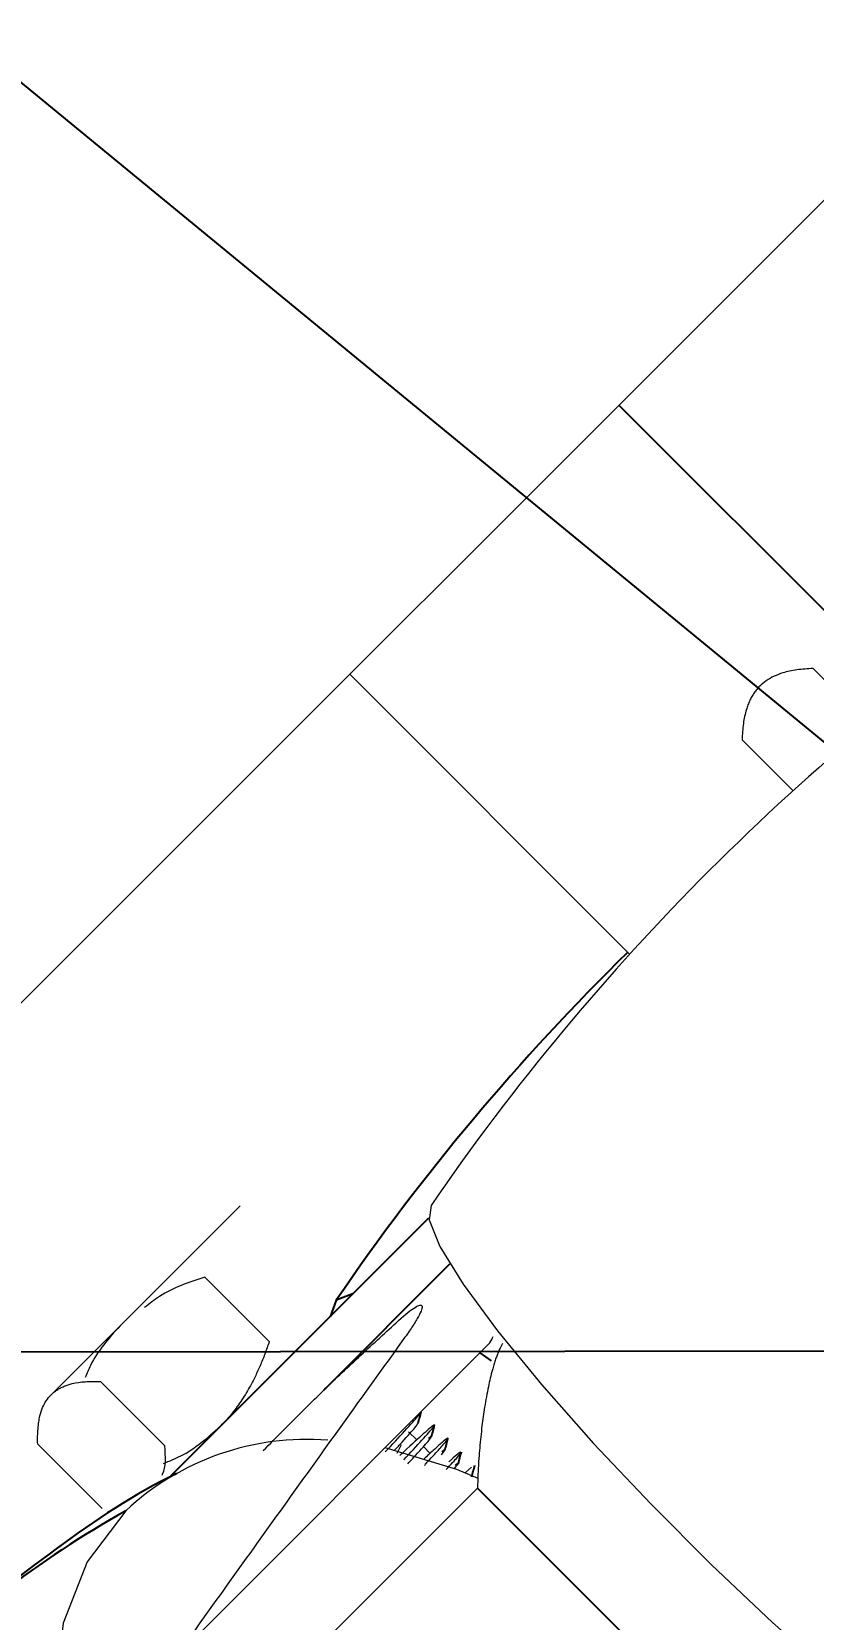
# Model space of a CAD drawing. Header units: millimetres. Extents: x -635 to 515, y -448 to 489.
# Drawn here: x 103.59 to 120.1, y -353.64 to -320.11 of the extents above; entities that cross this region are included whole.
import ezdxf

# ---------------------------------------------------------------- set-up
doc = ezdxf.new("R2010")
doc.units = ezdxf.units.MM
doc.header["$PDSIZE"] = -1
doc.dimstyles.new('ISO-25', dxfattribs={"dimtxt": 2.5, "dimasz": 2.5, "dimexe": 1.25, "dimexo": 0.625, "dimtad": 1, "dimtxsty": 'Standard', "dimcen": 2.5, "dimadec": 0, "dimazin": 0, "dimtfac": 1, "dimtmove": 0, "dimatfit": 3, "dimfxl": 0, "dimarcsym": 0})

# ---------------------------------------------------------------- blocks, each defined once
blk = doc.blocks.new('*D3')
at = {"color": 0, "lineweight": -2, "transparency": 16777216}
for p, q in [((134.641, -72.352), (73.182, -72.424)), ((74.186, -75.725), (74.34, -206.663)), ((74.503, -344.732), (74.349, -213.794)), ((134.966, -347.963), (73.507, -348.035))]:
    blk.add_line(p, q, dxfattribs=at)
at = {"color": 0, "transparency": 16777216}
for points in [[(74.736, -75.725), (73.635, -75.726), (74.182, -72.423)], [(75.054, -344.732), (73.953, -344.733), (74.507, -348.034)]]:
    blk.add_solid(points, dxfattribs=at)
at = {"layer": 'Defpoints', "color": 0, "transparency": 16777216}
for p in [(74.182, -72.423), (135.641, -72.351), (135.966, -347.962)]:
    blk.add_point(p, dxfattribs=at)
at = {"color": 0, "transparency": 16777216, "insert": (74.344, -210.229), "char_height": 3.5, "attachment_point": 5}
blk.add_mtext('275,61', dxfattribs=at)
blk = doc.blocks.new('*D4')
at = {"color": 0, "lineweight": -2, "transparency": 16777216}
for p, q in [((-200.654, -72.75), (-224.205, -100.64)), ((-221.037, -102.007), (-34.947, -259.146)), ((159.588, -423.416), (-26.502, -266.277)), ((185.016, -398.421), (161.465, -426.311))]:
    blk.add_line(p, q, dxfattribs=at)
at = {"color": 0, "transparency": 16777216}
for points in [[(-220.682, -101.586), (-221.392, -102.427), (-223.56, -99.876)], [(159.943, -422.996), (159.233, -423.837), (162.11, -425.547)]]:
    blk.add_solid(points, dxfattribs=at)
at = {"layer": 'Defpoints', "color": 0, "transparency": 16777216}
for p in [(-200.009, -71.986), (-223.56, -99.876), (185.661, -397.657)]:
    blk.add_point(p, dxfattribs=at)
at = {"color": 0, "transparency": 16777216, "insert": (-30.725, -262.712), "char_height": 3.5, "attachment_point": 5}
blk.add_mtext('504,78', dxfattribs=at)

msp = doc.modelspace()

# ---------------------------------------------------------------- linework, layer by layer
for p, q in [((-535.984, 203.989), (135.966, -347.962)), ((185.661, -397.657), (115.997, -327.992))]:
    msp.add_line(p, q)
at = {"color": 144, "linetype": 'Continuous', "lineweight": 18}
for p, q in [((140.745, -303.243), (91.248, -352.741)), ((120.1, -333.558), (121.282, -334.74)), ((110.309, -333.68), (116.221, -339.592)), ((118.596, -335.062), (119.673, -336.139)), ((103.98, -348.92), (107.995, -344.905)), ((107.247, -346.41), (108.61, -347.774)), ((106.689, -354.383), (113.269, -347.803)), ((105.043, -348.615), (106.406, -349.978)), ((111.724, -349.852), (111.552, -349.681)), ((103.72, -349.937), (105.084, -351.301)), ((111.313, -350.128), (111.407, -349.946)), ((112.006, -350.135), (111.865, -349.993)), ((112.036, -349.773), (111.971, -349.822)), ((112.319, -350.056), (112.254, -350.105)), ((112.601, -350.339), (112.538, -350.387)), ((112.884, -350.424), (112.753, -350.54)), ((113.009, -350.87), (108.485, -355.393))]:
    msp.add_line(p, q, dxfattribs=at)
at = {"color": 7, "linetype": 'Continuous', "lineweight": 25}
for p, q in [((106.54, -350.602), (111.979, -345.163)), ((109.76, -348.797), (112.425, -346.131)), ((110.026, -346.898), (109.894, -347.249)), ((110.376, -346.766), (110.026, -346.898)), ((113.306, -348.178), (113.064, -348.008)), ((118.293, -356.154), (113.009, -350.87))]:
    msp.add_line(p, q, dxfattribs=at)
at = {"color": 144, "linetype": 'Continuous', "lineweight": 18, "flags": 128}
for points in [[(112.028, -344.896), (111.987, -345.205), (112.216, -345.767), (112.703, -346.558), (113.429, -347.545), (114.361, -348.683), (115.458, -349.923), (116.673, -351.211), (117.952, -352.49), (119.24, -353.705), (120.48, -354.802), (121.618, -355.734), (122.605, -356.46), (123.396, -356.947), (123.958, -357.176), (124.267, -357.135)], [(113.02, -350.669), (112.569, -350.475), (111.058, -350.015)], [(105.578, -351.346), (104.768, -352.424), (104.261, -353.721), (104.079, -355.183), (104.23, -356.744), (104.707, -358.337), (105.489, -359.892), (106.544, -361.34), (107.823, -362.619), (109.271, -363.674), (110.826, -364.456), (112.419, -364.933), (113.98, -365.084), (115.442, -364.902), (116.739, -364.395), (117.817, -363.585)]]:
    msp.add_lwpolyline(points, dxfattribs=at)
at = {"color": 144, "linetype": 'Continuous', "lineweight": 18}
for centre, radius, start, end in [((153.3, -373.21), 50.05, 124.4515, 145.5485), ((109.411, -355.465), 5.626, 85.5686, 132.9391), ((111.047, -372.54), 28, 135, 315)]:
    msp.add_arc(centre, radius, start, end, dxfattribs=at)
at = {"color": 7, "linetype": 'Continuous', "lineweight": 25}
msp.add_arc((150.318, -374.399), 48.782, 134.4106, 145.6852, dxfattribs=at)
at = {"color": 8, "linetype": 'Continuous', "lineweight": 25}
msp.add_arc((117.075, -371.647), 23.33, 119.5246, 135.0117, dxfattribs=at)
at = {"color": 144, "linetype": 'Continuous', "lineweight": 18}
for points, knots in [([(120.1, -333.558), (120.039, -333.56), (119.921, -333.566), (119.755, -333.585), (119.601, -333.612), (119.438, -333.654), (119.27, -333.717), (119.104, -333.81), (119.014, -333.891), (118.969, -333.931)], [0, 0, 0, 0, 0.133761, 0.261812, 0.384404, 0.501827, 0.672605, 0.838188, 1, 1, 1, 1]), ([(118.969, -333.931), (118.948, -333.953), (118.907, -333.996), (118.852, -334.07), (118.802, -334.149), (118.758, -334.235), (118.719, -334.327), (118.667, -334.483), (118.615, -334.722), (118.603, -334.945), (118.596, -335.062)], [0, 0, 0, 0, 0.080967, 0.162729, 0.245478, 0.329397, 0.414665, 0.50145, 0.739796, 1, 1, 1, 1]), ([(107.247, -346.41), (106.914, -346.522), (106.455, -346.676), (106.079, -346.974), (105.976, -347.056)], [0, 0, 0, 0, 0.725342, 1, 1, 1, 1]), ([(111.343, -347.329), (111.488, -347.197), (111.607, -347.103), (111.732, -347.025), (111.766, -347.009), (111.815, -347), (111.831, -347.006), (111.843, -347.039), (111.84, -347.067), (111.814, -347.141), (111.793, -347.188), (111.731, -347.301), (111.691, -347.367), (111.595, -347.513), (111.54, -347.594), (111.476, -347.682)], [0, 0, 0, 0, 0.25, 0.25, 0.375, 0.375, 0.5, 0.5, 0.625, 0.625, 0.75, 0.75, 0.875, 0.875, 1, 1, 1, 1]), ([(109.76, -348.797), (110.021, -348.551), (110.545, -348.058), (111.077, -347.572), (111.343, -347.329)], [0, 0, 0, 0, 0.498935, 1, 1, 1, 1]), ([(105.455, -347.445), (105.221, -347.706), (104.923, -348.038), (104.758, -348.447), (104.723, -348.534)], [0, 0, 0, 0, 0.7868585, 1, 1, 1, 1]), ([(111.476, -347.682), (110.715, -348.74), (109.193, -350.856), (107.675, -352.976), (106.916, -354.036)], [0, 0, 0, 0, 0.5, 1, 1, 1, 1]), ([(108.61, -347.774), (108.58, -347.862), (108.521, -348.034), (108.42, -348.282), (108.313, -348.515), (108.181, -348.769), (108.016, -349.038), (107.81, -349.318), (107.654, -349.484), (107.576, -349.566)], [0, 0, 0, 0, 0.133761, 0.261812, 0.384404, 0.501827, 0.672605, 0.838188, 1, 1, 1, 1]), ([(113.539, -347.814), (113.528, -347.832), (113.507, -347.867), (113.476, -347.93), (113.445, -348.002), (113.414, -348.082), (113.383, -348.171), (113.352, -348.268), (113.301, -348.445), (113.233, -348.737), (113.159, -349.139), (113.099, -349.573), (113.06, -349.937), (113.035, -350.261), (113.018, -350.548), (113.012, -350.756), (113.009, -350.87)], [0, 0, 0, 0, 0.0337527, 0.0680617, 0.10301, 0.1386762, 0.1751341, 0.212453, 0.2506974, 0.368746, 0.50053, 0.6165166, 0.7499184, 0.8143181, 0.8976793, 1, 1, 1, 1]), ([(104.003, -348.897), (104.022, -348.879), (104.06, -348.843), (104.126, -348.795), (104.198, -348.753), (104.276, -348.717), (104.36, -348.686), (104.503, -348.646), (104.725, -348.612), (104.934, -348.614), (105.043, -348.615)], [0, 0, 0, 0, 0.080967, 0.162729, 0.245478, 0.329397, 0.414665, 0.50145, 0.739796, 1, 1, 1, 1]), ([(103.72, -349.937), (103.719, -349.881), (103.717, -349.77), (103.725, -349.615), (103.741, -349.472), (103.77, -349.321), (103.82, -349.167), (103.897, -349.017), (103.968, -348.937), (104.003, -348.897)], [0, 0, 0, 0, 0.133761, 0.261812, 0.384404, 0.501827, 0.672605, 0.838188, 1, 1, 1, 1]), ([(108.482, -350.074), (108.623, -349.934), (108.915, -349.642), (109.335, -349.222), (109.628, -348.928), (109.76, -348.797)], [0, 0, 0, 0, 0.337933, 0.704571, 1, 1, 1, 1]), ([(111.06, -350.105), (111.205, -349.95), (111.508, -349.623), (111.774, -349.331), (111.789, -349.295), (111.795, -349.28)], [0, 0, 0, 0, 0.345673, 0.724773, 1, 1, 1, 1]), ([(106.377, -350.346), (106.5, -350.297), (106.948, -350.121), (107.312, -349.799), (107.576, -349.566)], [0, 0, 0, 0, 0.27446, 1, 1, 1, 1]), ([(111.256, -350.07), (111.311, -350.011), (111.511, -349.794), (111.723, -349.558), (111.743, -349.513), (111.753, -349.49)], [0, 0, 0, 0, 0.157276, 0.571993, 1, 1, 1, 1]), ([(111.454, -350.269), (111.591, -350.121), (111.878, -349.812), (112.104, -349.555), (112.123, -349.499), (111.89, -349.697), (111.611, -349.953), (111.396, -350.155), (111.367, -350.181)], [0, 0, 0, 0, 0.177555, 0.372134, 0.574759, 0.773227, 0.969863, 1, 1, 1, 1]), ([(106.348, -350.592), (106.352, -350.586), (106.435, -350.431), (106.42, -350.2), (106.406, -349.978)], [0, 0, 0, 0, 0.040508, 1, 1, 1, 1]), ([(111.539, -350.353), (111.594, -350.294), (111.794, -350.077), (112.006, -349.84), (112.026, -349.796), (112.036, -349.773)], [0, 0, 0, 0, 0.157276, 0.571993, 1, 1, 1, 1]), ([(111.888, -350.389), (111.896, -350.38), (112.026, -350.241), (112.198, -350.052), (112.37, -349.855), (112.406, -349.792), (112.305, -349.865), (112.125, -350.025), (111.947, -350.189), (111.881, -350.25)], [0, 0, 0, 0, 0.0123701, 0.189084, 0.3625359, 0.5429899, 0.723433, 0.8968687, 1, 1, 1, 1]), ([(112.349, -350.477), (112.442, -350.375), (112.632, -350.168), (112.635, -350.147), (112.636, -350.136)], [0, 0, 0, 0, 0.490584, 1, 1, 1, 1]), ([(112.66, -350.099), (112.627, -350.12), (112.59, -350.142), (112.415, -350.303), (112.4, -350.316)], [0, 0, 0, 0, 0.917657, 1, 1, 1, 1])]:
    msp.add_open_spline(points, degree=3, knots=knots, dxfattribs=at)
for points in [[(113.269, -347.803), (113.302, -347.748), (113.326, -347.701), (113.341, -347.664)], [(112.247, -350.164), (112.306, -350.094), (112.332, -350.055), (112.319, -350.056)], [(112.53, -350.447), (112.589, -350.377), (112.615, -350.338), (112.601, -350.339)]]:
    msp.add_open_spline(points, degree=3, dxfattribs=at)
at = {"color": 7, "linetype": 'Continuous', "lineweight": 25}
for points, knots in [([(111.756, -349.497), (111.766, -349.457), (111.788, -349.376), (111.81, -349.296), (111.82, -349.255)], [0, 0, 0, 0, 0.499966, 1, 1, 1, 1]), ([(112.038, -349.781), (112.049, -349.74), (112.071, -349.66), (112.092, -349.579), (112.103, -349.539)], [0, 0, 0, 0, 0.49997, 1, 1, 1, 1]), ([(112.321, -350.064), (112.332, -350.023), (112.354, -349.943), (112.375, -349.862), (112.386, -349.822)], [0, 0, 0, 0, 0.499974, 1, 1, 1, 1]), ([(112.604, -350.346), (112.615, -350.305), (112.637, -350.225), (112.658, -350.144), (112.669, -350.104)], [0, 0, 0, 0, 0.499978, 1, 1, 1, 1]), ([(112.887, -350.627), (112.898, -350.587), (112.92, -350.506), (112.941, -350.426), (112.952, -350.385)], [0, 0, 0, 0, 0.49998, 1, 1, 1, 1]), ([(106.655, -350.557), (106.543, -350.613), (105.55, -351.11), (103.797, -352.353), (101.871, -353.848), (100.886, -354.882), (100.597, -355.185)], [0, 0, 0, 0, 0.050277, 0.444455, 0.837018, 1, 1, 1, 1])]:
    msp.add_open_spline(points, degree=3, knots=knots, dxfattribs=at)

# ---------------------------------------------------------------- dimensions: what is measured, and where the dimension line sits
for p1, p2, distance, picture, middle in [((185.661, -397.657), (-200.009, -71.986), 36.503, '*D4', (-30.725, -262.712)), ((135.966, -347.962), (135.641, -72.351), 61.459, '*D3', (74.344, -210.229))]:
    dim = msp.add_aligned_dim(p1=p1, p2=p2, distance=distance, dimstyle='ISO-25', override={"dimtxt": 3.5, "dimasz": 3.302, "dimexe": 1, "dimexo": 1, "dimgap": 1.524, "dimtih": 1, "dimtoh": 1, "dimzin": 1, "dimadec": 2, "dimtzin": 1})
    dim.commit()
    dim.dimension.update_dxf_attribs({"geometry": picture, "text_midpoint": middle})

doc.saveas('drawing.dxf')
